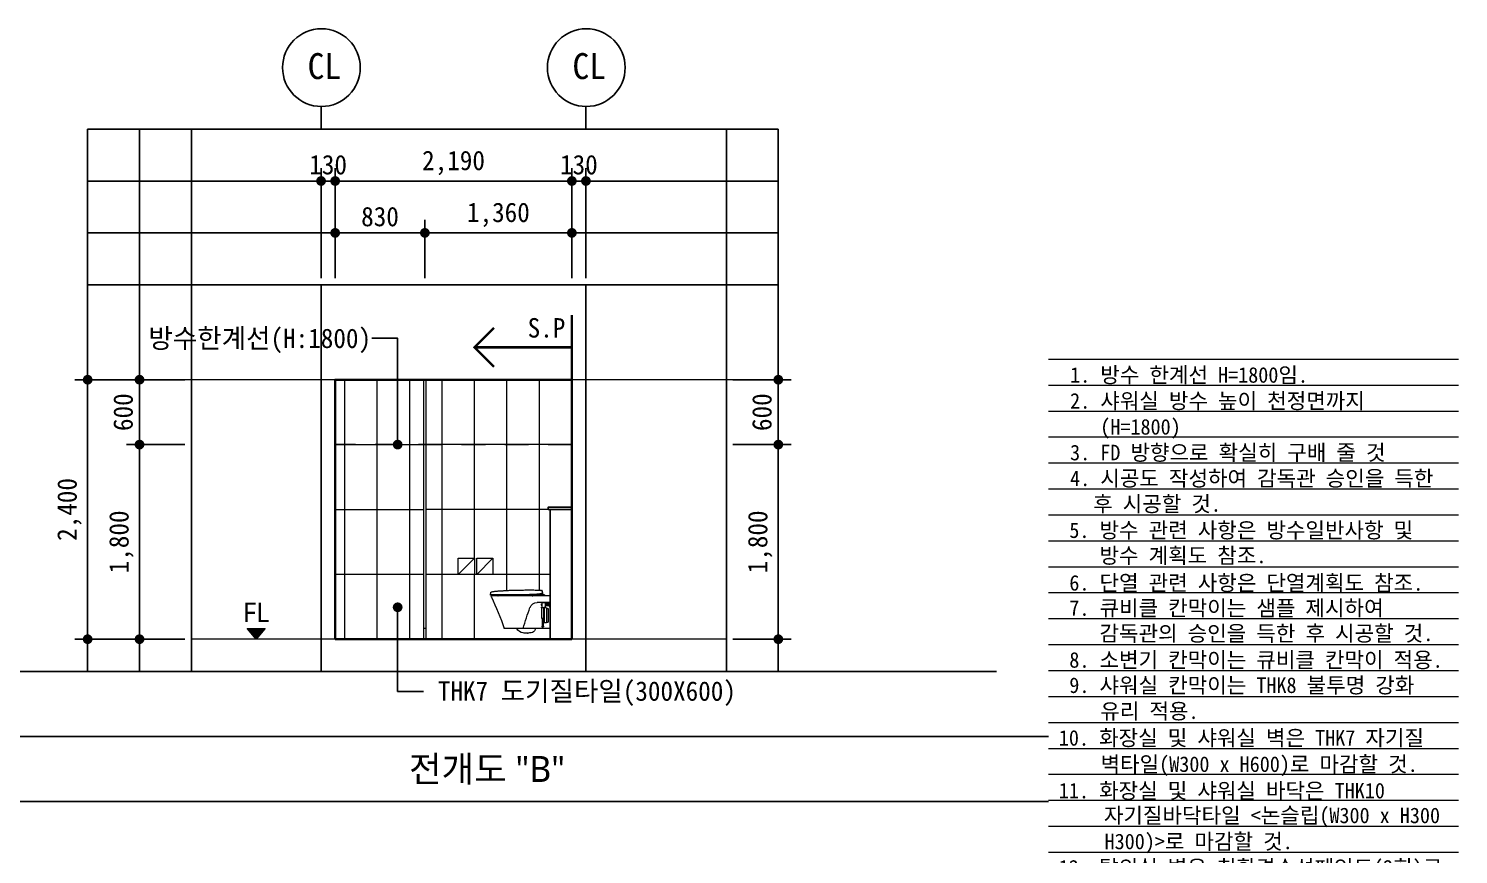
# Model space of a CAD drawing. Header units: millimetres. Extents: x -423835 to -174325, y -1379898 to -1311126.
# Drawn here: x -389186 to -375958, y -1355539 to -1347901 of the extents above; entities that cross this region are included whole.
import ezdxf
from ezdxf.enums import TextEntityAlignment as Align

# ---------------------------------------------------------------- set-up
doc = ezdxf.new("R2010")
doc.units = ezdxf.units.MM
doc.header["$LTSCALE"] = 100
doc.header["$MEASUREMENT"] = 0
doc.header["$PDSIZE"] = -10
doc.linetypes.add('HID', pattern=[2, 1.1, -0.9])
doc.layers.get('0').update_dxf_attribs({"linetype": 'CONTINUOUS'})
doc.layers.get('Defpoints').update_dxf_attribs({"color": 153, "linetype": 'CONTINUOUS'})
for name, color, linetype, lineweight in [('A-AXIS-BUBL', 7, 'CONTINUOUS', 25), ('A-ELEV-LIN1', 2, 'CONTINUOUS', 40), ('A-FLXM-SANI', 6, 'CONTINUOUS', 20), ('A-MKXS-TEXT1', 3, 'CONTINUOUS', 25), ('A-WAXK-PATT', 8, 'CONTINUOUS', 18), ('A-WAXM-CUBI', 6, 'CONTINUOUS', 20), ('A-XXXX-FIN2', 6, 'CONTINUOUS', 20), ('A-XXXX-NOTE', 3, 'CONTINUOUS', 25), ('A-XXXX-SYMB', 7, 'CONTINUOUS', 25), ('A-XXXX-TXT2', 3, 'CONTINUOUS', 25)]:
    doc.layers.add(name, color=color, linetype=linetype, lineweight=lineweight)
for name, color, linetype in [('A-DIMS', 7, 'CONTINUOUS'), ('A-MKXS-LEAD', 7, 'CONTINUOUS'), ('AA-AXIS-LINE-1', 1, 'CONTINUOUS'), ('AA-ELE-2', 3, 'CONTINUOUS'), ('IN-F-PAT', 8, 'CONTINUOUS'), ('IN-TEXT-FIN', 3, 'CONTINUOUS'), ('방수', 7, 'HID')]:
    doc.layers.add(name, color=color, linetype=linetype)
doc.layers.add('A-XXXX-NPLT', color=144, linetype='CONTINUOUS', lineweight=0, plot=False)
doc.styles.add('HY울릉도L', font='')
doc.styles.add('돋움체', font='')
doc.styles.add('맑은 고딕', font='malgun.ttf')
doc.styles.add('맑은고딕', font='malgun.ttf')
doc.styles.add('유형1', font='H2GTRM.TTF', dxfattribs={"width": 0.8, "height": 8})
doc.styles.get('HY울릉도L').set_extended_font_data('HYwulM')
doc.styles.get('돋움체').set_extended_font_data('DotumChe')
doc.dimstyles.new('CDIM', dxfattribs={"dimtxt": 3, "dimasz": 1.5, "dimexe": 2, "dimexo": 1, "dimgap": 1, "dimtad": 1, "dimdec": 0, "dimrnd": 0.5, "dimzin": 0, "dimdsep": 32, "dimlunit": 6, "dimtxsty": 'HY울릉도L', "dimblk1": '_CIDOT', "dimblk2": '_CIDOT', "dimsah": 1, "dimcen": 5.5, "dimclrd": 2, "dimclre": 2, "dimclrt": 7, "dimadec": 0, "dimazin": 0, "dimtfac": 1, "dimtdec": 0, "dimtix": 1, "dimtmove": 2, "dimatfit": 1, "dimldrblk": '_CIDOT', "dimfxl": 1, "dimtolj": 1, "dimtzin": 0, "dimlwd": -1, "dimarcsym": 0})

# ---------------------------------------------------------------- blocks, each defined once
blk = doc.blocks.new('_CIDOT')
at = {"color": 0, "linetype": 'ByBlock'}
blk.add_line((2, 0), (-1, 0), dxfattribs=at)
at = {"color": 0, "linetype": 'ByBlock', "const_width": 0.5}
blk.add_lwpolyline([(-0.25, 0, 1), (0.25, 0, 1)], format="xyb", close=True, dxfattribs=at)
blk = doc.blocks.new('*D413')
at = {"layer": 'A-DIMS', "lineweight": -2, "transparency": 16777216}
for p, q in [((-387740, -1351149), (-388760, -1351149)), ((-387740, -1353549), (-388760, -1353549))]:
    blk.add_line(p, q, dxfattribs=at)
at = {"layer": 'A-DIMS', "transparency": 16777216}
blk.add_line((-388640, -1351239), (-388640, -1353459), dxfattribs=at)
at = {"layer": 'Defpoints', "color": 0, "transparency": 16777216}
for p in [(-387680, -1351149), (-388640, -1353549), (-387680, -1353549)]:
    blk.add_point(p, dxfattribs=at)
at = {"layer": 'A-DIMS', "transparency": 16777216, "xscale": 90, "yscale": 90, "zscale": 90}
for p, rotation in [((-388640, -1351149), 90), ((-388640, -1353549), 270)]:
    blk.add_blockref('_CIDOT', p, dxfattribs=dict(at, rotation=rotation))
at = {"layer": 'A-DIMS', "color": 3, "transparency": 16777216, "insert": (-388808, -1352349), "char_height": 180, "attachment_point": 5, "rotation": 90, "style": '돋움체'}
blk.add_mtext('\\A1;2,400', dxfattribs=at)
blk = doc.blocks.new('*D414')
at = {"layer": 'A-DIMS', "lineweight": -2, "transparency": 16777216}
for p, q in [((-387740, -1351749), (-388280, -1351749)), ((-387740, -1353549), (-388280, -1353549))]:
    blk.add_line(p, q, dxfattribs=at)
at = {"layer": 'A-DIMS', "transparency": 16777216}
blk.add_line((-388160, -1353459), (-388160, -1351839), dxfattribs=at)
at = {"layer": 'Defpoints', "color": 0, "transparency": 16777216}
for p in [(-388160, -1351749), (-387680, -1351749), (-387680, -1353549)]:
    blk.add_point(p, dxfattribs=at)
at = {"layer": 'A-DIMS', "transparency": 16777216, "xscale": 90, "yscale": 90, "zscale": 90}
for p, rotation in [((-388160, -1351749), 90), ((-388160, -1353549), 270)]:
    blk.add_blockref('_CIDOT', p, dxfattribs=dict(at, rotation=rotation))
at = {"layer": 'A-DIMS', "color": 3, "transparency": 16777216, "insert": (-388328, -1352649), "char_height": 180, "attachment_point": 5, "rotation": 90, "style": '돋움체'}
blk.add_mtext('\\A1;1,800', dxfattribs=at)
blk = doc.blocks.new('*D415')
at = {"layer": 'A-DIMS', "lineweight": -2, "transparency": 16777216}
for p, q in [((-387740, -1351149), (-388280, -1351149)), ((-387740, -1351749), (-388280, -1351749))]:
    blk.add_line(p, q, dxfattribs=at)
at = {"layer": 'A-DIMS', "transparency": 16777216}
blk.add_line((-388160, -1351659), (-388160, -1351239), dxfattribs=at)
at = {"layer": 'Defpoints', "color": 0, "transparency": 16777216}
for p in [(-388160, -1351149), (-387680, -1351149), (-387680, -1351749)]:
    blk.add_point(p, dxfattribs=at)
at = {"layer": 'A-DIMS', "transparency": 16777216, "xscale": 90, "yscale": 90, "zscale": 90}
for p, rotation in [((-388160, -1351149), 90), ((-388160, -1351749), 270)]:
    blk.add_blockref('_CIDOT', p, dxfattribs=dict(at, rotation=rotation))
at = {"layer": 'A-DIMS', "color": 3, "transparency": 16777216, "insert": (-388311, -1351449), "char_height": 180, "attachment_point": 5, "rotation": 90, "style": '돋움체'}
blk.add_mtext('\\A1;600', dxfattribs=at)
blk = doc.blocks.new('*D416')
at = {"layer": 'A-DIMS', "lineweight": -2, "transparency": 16777216}
for p, q in [((-382670, -1351749), (-382130, -1351749)), ((-382670, -1353549), (-382130, -1353549))]:
    blk.add_line(p, q, dxfattribs=at)
at = {"layer": 'A-DIMS', "transparency": 16777216}
blk.add_line((-382250, -1353459), (-382250, -1351839), dxfattribs=at)
at = {"layer": 'Defpoints', "color": 0, "transparency": 16777216}
for p in [(-382730, -1351749), (-382250, -1351749), (-382730, -1353549)]:
    blk.add_point(p, dxfattribs=at)
at = {"layer": 'A-DIMS', "transparency": 16777216, "xscale": 90, "yscale": 90, "zscale": 90}
for p, rotation in [((-382250, -1351749), 90), ((-382250, -1353549), 270)]:
    blk.add_blockref('_CIDOT', p, dxfattribs=dict(at, rotation=rotation))
at = {"layer": 'A-DIMS', "color": 3, "transparency": 16777216, "insert": (-382418, -1352649), "char_height": 180, "attachment_point": 5, "rotation": 90, "style": '돋움체'}
blk.add_mtext('\\A1;1,800', dxfattribs=at)
blk = doc.blocks.new('*D417')
at = {"layer": 'A-DIMS', "lineweight": -2, "transparency": 16777216}
for p, q in [((-382670, -1351149), (-382130, -1351149)), ((-382670, -1351749), (-382130, -1351749))]:
    blk.add_line(p, q, dxfattribs=at)
at = {"layer": 'A-DIMS', "transparency": 16777216}
blk.add_line((-382250, -1351659), (-382250, -1351239), dxfattribs=at)
at = {"layer": 'Defpoints', "color": 0, "transparency": 16777216}
for p in [(-382730, -1351149), (-382250, -1351149), (-382730, -1351749)]:
    blk.add_point(p, dxfattribs=at)
at = {"layer": 'A-DIMS', "transparency": 16777216, "xscale": 90, "yscale": 90, "zscale": 90}
for p, rotation in [((-382250, -1351149), 90), ((-382250, -1351749), 270)]:
    blk.add_blockref('_CIDOT', p, dxfattribs=dict(at, rotation=rotation))
at = {"layer": 'A-DIMS', "color": 3, "transparency": 16777216, "insert": (-382401, -1351449), "char_height": 180, "attachment_point": 5, "rotation": 90, "style": '돋움체'}
blk.add_mtext('\\A1;600', dxfattribs=at)
blk = doc.blocks.new('*D418')
at = {"layer": 'A-DIMS', "lineweight": -2, "transparency": 16777216}
for p, q in [((-386350, -1350131), (-386350, -1349191)), ((-384160, -1350211), (-384160, -1349191))]:
    blk.add_line(p, q, dxfattribs=at)
at = {"layer": 'A-DIMS', "transparency": 16777216}
blk.add_line((-386260, -1349311), (-384250, -1349311), dxfattribs=at)
at = {"layer": 'Defpoints', "color": 0, "transparency": 16777216}
for p in [(-384160, -1349311), (-386350, -1350191), (-384160, -1350271)]:
    blk.add_point(p, dxfattribs=at)
at = {"layer": 'A-DIMS', "transparency": 16777216, "xscale": 90, "yscale": 90, "zscale": 90, "rotation": 180}
blk.add_blockref('_CIDOT', (-386350, -1349311), dxfattribs=at)
at = {"layer": 'A-DIMS', "transparency": 16777216, "xscale": 90, "yscale": 90, "zscale": 90}
blk.add_blockref('_CIDOT', (-384160, -1349311), dxfattribs=at)
at = {"layer": 'A-DIMS', "color": 3, "transparency": 16777216, "insert": (-385255, -1349144), "char_height": 180, "attachment_point": 5, "style": '돋움체'}
blk.add_mtext('\\A1;2,190', dxfattribs=at)
blk = doc.blocks.new('*D419')
at = {"layer": 'A-DIMS', "lineweight": -2, "transparency": 16777216}
for p, q in [((-386480, -1350211), (-386480, -1349191)), ((-386350, -1350211), (-386350, -1349191))]:
    blk.add_line(p, q, dxfattribs=at)
at = {"layer": 'A-DIMS', "transparency": 16777216}
for p, q in [((-386570, -1349311), (-386660, -1349311)), ((-386480, -1349311), (-386350, -1349311)), ((-386260, -1349311), (-386170, -1349311))]:
    blk.add_line(p, q, dxfattribs=at)
at = {"layer": 'Defpoints', "color": 0, "transparency": 16777216}
for p in [(-386350, -1349311), (-386480, -1350271), (-386350, -1350271)]:
    blk.add_point(p, dxfattribs=at)
at = {"layer": 'A-DIMS', "transparency": 16777216, "xscale": 90, "yscale": 90, "zscale": 90}
blk.add_blockref('_CIDOT', (-386480, -1349311), dxfattribs=at)
at = {"layer": 'A-DIMS', "transparency": 16777216, "xscale": 90, "yscale": 90, "zscale": 90, "rotation": 180}
blk.add_blockref('_CIDOT', (-386350, -1349311), dxfattribs=at)
at = {"layer": 'A-DIMS', "color": 3, "transparency": 16777216, "insert": (-386415, -1349161), "char_height": 180, "attachment_point": 5, "style": '돋움체'}
blk.add_mtext('\\A1;130', dxfattribs=at)
blk = doc.blocks.new('*D420')
at = {"layer": 'A-DIMS', "lineweight": -2, "transparency": 16777216}
for p, q in [((-384160, -1350211), (-384160, -1349191)), ((-384030, -1350211), (-384030, -1349191))]:
    blk.add_line(p, q, dxfattribs=at)
at = {"layer": 'A-DIMS', "transparency": 16777216}
for p, q in [((-384250, -1349311), (-384340, -1349311)), ((-384160, -1349311), (-384030, -1349311)), ((-383940, -1349311), (-383850, -1349311))]:
    blk.add_line(p, q, dxfattribs=at)
at = {"layer": 'Defpoints', "color": 0, "transparency": 16777216}
for p in [(-384030, -1349311), (-384160, -1350271), (-384030, -1350271)]:
    blk.add_point(p, dxfattribs=at)
at = {"layer": 'A-DIMS', "transparency": 16777216, "xscale": 90, "yscale": 90, "zscale": 90}
blk.add_blockref('_CIDOT', (-384160, -1349311), dxfattribs=at)
at = {"layer": 'A-DIMS', "transparency": 16777216, "xscale": 90, "yscale": 90, "zscale": 90, "rotation": 180}
blk.add_blockref('_CIDOT', (-384030, -1349311), dxfattribs=at)
at = {"layer": 'A-DIMS', "color": 3, "transparency": 16777216, "insert": (-384095, -1349161), "char_height": 180, "attachment_point": 5, "style": '돋움체'}
blk.add_mtext('\\A1;130', dxfattribs=at)
blk = doc.blocks.new('위생기구2')
at = {"layer": 'A-FLXM-SANI'}
for p, q in [((207, 400), (738, 400)), ((252, 407), (252, 400)), ((252, 400), (297, 400)), ((254, 409), (281, 409)), ((270, 425), (270, 426)), ((270, 423), (270, 422)), ((281, 411), (281, 409)), ((281, 409), (294, 409)), ((289, 409), (289, 411)), ((291, 412), (299, 412)), ((297, 400), (297, 407)), ((305, 411), (302, 411)), ((367, 400), (364, 400)), ((684, 400), (680, 400)), ((744, 405), (741, 405)), ((748, 410), (750, 410)), ((752, 411), (749, 432)), ((200, 393), (200, 110)), ((207, 339), (200, 340)), ((200, 340), (320, 340)), ((207, 301), (200, 301)), ((206, 331), (206, 335)), ((206, 311), (206, 329)), ((206, 309), (206, 305)), ((209, 338), (208, 338)), ((208, 336), (208, 338)), ((208, 336), (208, 334)), ((208, 304), (208, 306)), ((208, 304), (208, 303)), ((209, 303), (208, 303)), ((209, 331), (209, 338)), ((209, 337), (209, 303)), ((239, 330), (209, 333)), ((209, 329), (209, 323)), ((209, 323), (209, 317)), ((209, 317), (209, 323)), ((209, 317), (209, 311)), ((209, 307), (239, 310)), ((209, 309), (209, 303)), ((230, 328), (216, 328)), ((216, 326), (216, 328)), ((216, 312), (216, 314)), ((216, 312), (230, 312)), ((218, 277), (218, 163)), ((226, 285), (235, 285)), ((235, 288), (235, 152)), ((237, 290), (253, 290)), ((244, 330), (239, 330)), ((239, 330), (239, 327)), ((239, 327), (239, 313)), ((239, 313), (239, 310)), ((239, 310), (244, 310)), ((244, 297), (244, 335)), ((244, 335), (277, 335)), ((258, 297), (244, 297)), ((255, 288), (255, 152)), ((258, 297), (258, 293)), ((258, 293), (258, 291)), ((258, 291), (279, 291)), ((261, 291), (261, 193)), ((261, 291), (262, 291)), ((262, 291), (279, 291)), ((274, 291), (276, 291)), ((276, 193), (276, 291)), ((277, 335), (277, 328)), ((277, 328), (277, 297)), ((279, 326), (277, 327)), ((277, 313), (279, 315)), ((277, 312), (281, 312)), ((281, 309), (277, 309)), ((279, 297), (277, 297)), ((277, 297), (277, 297)), ((279, 315), (279, 326)), ((279, 291), (279, 297)), ((281, 312), (281, 311)), ((281, 312), (281, 312)), ((281, 311), (281, 309)), ((226, 155), (235, 155)), ((235, 263), (235, 177)), ((237, 150), (253, 150)), ((261, 193), (276, 193)), ((264, 193), (264, 121)), ((272, 121), (272, 193)), ((210, 100), (625, 100)), ((261, 121), (261, 121)), ((261, 121), (261, 116)), ((261, 121), (264, 121)), ((261, 116), (262, 115)), ((268, 115), (262, 115)), ((264, 121), (264, 116)), ((264, 121), (264, 121)), ((265, 121), (264, 121)), ((265, 121), (271, 121)), ((274, 115), (268, 115)), ((271, 121), (272, 121)), ((271, 121), (271, 116)), ((271, 121), (271, 121)), ((272, 121), (271, 121)), ((272, 121), (275, 121)), ((274, 115), (275, 116)), ((275, 121), (276, 121)), ((276, 121), (275, 121)), ((275, 121), (275, 121)), ((276, 116), (275, 116)), ((276, 121), (276, 116)), ((413, 55), (411, 57))]:
    blk.add_line(p, q, dxfattribs=at)
for centre, radius, start, end in [((207, 393), 7, 90, 180), ((254, 407), 2.5, 90, 180), ((285, 426), 15.1, 160.0217, 178.601), ((406, 394), 142, 157.467, 158.0475), ((294, 407), 2.5, 360, 90), ((348, 603), 195, 261.3311, 263.4426), ((430, 412), 10.7, 209.672, 269.0693), ((436, 412), 10.7, 269.4901, 330.8234), ((599, 411), 10.6, 204.0641, 270.1585), ((609, 411), 10.5, 269.9944, 335.5834), ((738, 393), 7, 334.6385, 90), ((207, 337), 2, 0, 83.6598), ((207, 303), 2, 276.3402, 0), ((226, 277), 8, 90, 180), ((237, 288), 2, 90, 180), ((253, 288), 2, 0, 90), ((320, 269), 71, 19.9807, 90), ((-2432, -732), 3000, 16.0982, 19.9807), ((3455, -895), 3000, 154.6385, 160.6304), ((226, 163), 8, 180, 270), ((237, 152), 2, 180, 270), ((253, 152), 2, 270, 0), ((210, 110), 10, 180, 270), ((-24, -60), 392, 22.3191, 24.0258), ((383, 107), 48, 202.3191, 260.4462), ((413, 285), 228, 260.4462, 269.4914), ((413, 285), 230, 270, 279.4889), ((438, 137), 80, 279.4889, 332.4106)]:
    blk.add_arc(centre, radius, start, end, dxfattribs=at)
for centre, major_axis, start_param, end_param in [((292, 320), (297, -12), 1.857424, 1.864448), ((273, 320), (297, 12), 1.788169, 1.798529), ((273, 320), (297, -12), 4.484656, 4.495016)]:
    blk.add_ellipse(centre, major_axis=major_axis, ratio=0.039223, start_param=start_param, end_param=end_param, dxfattribs=at)
at = {"layer": 'A-FLXM-SANI', "extrusion": (0, 0, -1)}
blk.add_ellipse((292, 320), major_axis=(297, 12), ratio=0.039223, start_param=1.857424, end_param=1.864448, dxfattribs=at)
at = {"layer": 'A-FLXM-SANI'}
for points, degree in [([(270, 426), (270, 426)], 1), ([(270, 426), (270, 426), (270, 426), (270, 426)], 3), ([(270, 423), (270, 425)], 1), ([(271, 431), (271, 432)], 1), ([(271, 421), (271, 420)], 1), ([(272, 423), (272, 423)], 1), ([(281, 411), (280, 411), (280, 411), (279, 412)], 3), ([(279, 412), (279, 412)], 1), ([(288, 411), (289, 411)], 1), ([(289, 411), (289, 411)], 1), ([(312, 411), (311, 411)], 1), ([(316, 410), (312, 411)], 1), ([(319, 410), (316, 410)], 1), ([(316, 410), (316, 410)], 1), ([(362, 402), (362, 402)], 1), ([(430, 401), (436, 401)], 1), ([(599, 400), (609, 400)], 1), ([(684, 400), (684, 400)], 1), ([(745, 406), (744, 410)], 1), ([(745, 406), (745, 406)], 1), ([(745, 406), (745, 406)], 1), ([(750, 410), (751, 410)], 1), ([(206, 331), (217, 329), (227, 328), (237, 327)], 3), ([(237, 313), (227, 312), (217, 311), (206, 309)], 3), ([(237, 328), (228, 329), (219, 330), (209, 331)], 3), ([(209, 326), (219, 326), (228, 326), (237, 325)], 3), ([(237, 315), (228, 314), (219, 314), (209, 314)], 3), ([(209, 309), (219, 310), (228, 311), (237, 312)], 3)]:
    blk.add_open_spline(points, degree=degree, dxfattribs=at)
for points, knots in [([(271, 419), (271, 420), (271, 421), (270, 422), (270, 423), (270, 423)], [0, 0, 0, 0, 0.3700529, 0.7019207, 1, 1, 1, 1]), ([(271, 432), (271, 433), (272, 435), (273, 438), (274, 440)], [0.3966766, 0.3966766, 0.3966766, 0.3966766, 0.4995125, 1, 1, 1, 1]), ([(272, 423), (271, 423), (271, 423), (271, 423), (271, 423), (271, 422), (271, 422), (271, 421), (271, 421)], [0, 0, 0, 0, 0.18459, 0.241902, 0.275569, 0.526076, 0.773628, 1, 1, 1, 1]), ([(279, 412), (278, 412), (277, 413), (275, 414), (273, 416), (273, 417), (272, 418), (271, 419), (271, 419)], [0, 0, 0, 0, 0.242171, 0.47985, 0.612089, 0.734275, 0.870447, 1, 1, 1, 1]), ([(272, 423), (272, 423), (273, 423), (274, 423), (275, 423), (276, 422), (278, 422), (279, 422), (280, 422), (282, 421), (283, 421), (284, 421), (286, 420), (289, 420), (293, 419), (297, 418), (301, 418), (306, 417), (311, 417), (316, 416), (320, 416), (323, 415), (324, 415)], [0, 0, 0, 0, 0.038415, 0.080237, 0.115789, 0.152261, 0.201926, 0.239706, 0.271286, 0.296594, 0.32824, 0.357618, 0.384708, 0.465477, 0.537704, 0.603102, 0.664392, 0.747724, 0.826007, 0.891661, 0.946891, 1, 1, 1, 1]), ([(274, 447), (274, 447), (274, 447), (274, 447), (274, 445), (274, 443), (274, 442), (274, 442)], [0, 0, 0, 0, 0.049989, 0.349324, 0.674373, 0.83719, 1, 1, 1, 1]), ([(274, 442), (274, 442), (274, 441), (274, 441), (274, 441), (274, 440), (274, 440), (274, 440)], [0, 0, 0, 0, 0.209175, 0.417993, 0.636294, 0.87499, 1, 1, 1, 1]), ([(274, 442), (274, 442), (274, 441), (274, 441), (274, 441), (274, 440), (274, 440), (274, 440)], [0, 0, 0, 0, 0.209176, 0.417993, 0.636294, 0.87499, 1, 1, 1, 1]), ([(275, 448), (275, 449), (275, 450), (276, 451), (278, 451), (279, 451), (279, 451)], [0, 0, 0, 0, 0.244555, 0.499864, 0.75521, 1, 1, 1, 1]), ([(288, 452), (285, 452), (283, 451), (280, 451), (279, 451)], [0, 0, 0, 0, 0.9020217, 1, 1, 1, 1]), ([(288, 452), (285, 452), (283, 451), (280, 451), (279, 451)], [0, 0, 0, 0, 0.901946, 1, 1, 1, 1]), ([(279, 451), (279, 451), (279, 451), (279, 451), (279, 451)], [0, 0, 0, 0, 0.73967, 1, 1, 1, 1]), ([(297, 417), (297, 417), (297, 417), (296, 416), (295, 414), (293, 413), (291, 412), (288, 411), (285, 411), (283, 411), (281, 411), (281, 411)], [0, 0, 0, 0, 0.008082, 0.1059935, 0.1997479, 0.2883577, 0.4410294, 0.5905053, 0.7354589, 0.8668734, 0.9107547, 0.9107547, 0.9107547, 0.9107547]), ([(288, 452), (293, 452), (305, 452), (326, 452), (347, 452), (365, 453), (380, 453), (396, 453), (414, 453), (435, 452), (457, 452), (479, 452), (500, 451), (521, 451), (542, 450), (561, 450), (579, 449), (597, 448), (614, 447), (631, 446), (645, 445), (659, 445), (672, 444), (684, 443), (695, 442), (705, 441), (716, 440), (726, 438), (735, 437), (742, 436), (745, 436)], [0, 0, 0, 0, 0.031422, 0.082545, 0.135293, 0.167494, 0.200707, 0.235679, 0.273433, 0.320822, 0.369329, 0.417284, 0.463993, 0.510638, 0.557261, 0.596443, 0.635577, 0.675542, 0.716978, 0.749622, 0.781551, 0.812031, 0.84033, 0.866341, 0.890645, 0.913919, 0.936311, 0.958008, 0.979178, 1, 1, 1, 1]), ([(289, 411), (290, 411), (292, 411), (295, 411), (299, 411), (301, 411), (302, 411)], [0, 0, 0, 0, 0.206278, 0.441134, 0.705629, 1, 1, 1, 1]), ([(299, 412), (299, 412), (300, 412), (301, 412), (301, 412), (302, 412), (302, 412)], [0, 0, 0, 0, 0.250658, 0.500976, 0.750737, 1, 1, 1, 1]), ([(302, 412), (302, 412), (302, 412), (304, 412), (307, 412), (309, 412), (310, 412)], [0, 0, 0, 0, 0.250004, 0.499997, 0.749999, 1, 1, 1, 1]), ([(305, 411), (305, 411), (306, 411), (307, 411), (309, 411), (310, 411), (311, 411)], [0, 0, 0, 0, 0.250079, 0.500138, 0.750106, 1, 1, 1, 1]), ([(310, 412), (311, 412), (313, 412), (314, 412), (315, 412)], [0, 0, 0, 0, 0.49988, 1, 1, 1, 1]), ([(315, 412), (317, 412), (320, 411), (324, 411), (330, 410), (335, 409), (342, 409), (348, 408), (356, 408), (364, 407), (372, 407), (381, 407), (386, 406), (389, 406)], [0, 0, 0, 0, 0.083561, 0.167103, 0.250634, 0.334156, 0.41767, 0.501175, 0.601354, 0.701533, 0.801194, 0.900597, 1, 1, 1, 1]), ([(324, 415), (330, 415), (343, 414), (362, 413), (382, 412), (401, 412), (420, 411), (433, 411), (440, 411)], [0, 0, 0, 0, 0.166639, 0.333309, 0.49999, 0.666698, 0.833429, 1, 1, 1, 1]), ([(326, 409), (327, 409), (328, 409), (330, 408), (332, 408), (334, 408), (336, 408), (338, 407), (340, 407), (342, 407), (344, 407), (345, 407), (346, 407), (346, 407)], [0, 0, 0, 0, 0.105908, 0.228731, 0.351693, 0.443407, 0.53485, 0.626107, 0.717264, 0.808407, 0.899623, 0.990998, 1, 1, 1, 1]), ([(346, 407), (347, 407), (349, 406), (352, 406), (355, 406), (357, 406), (359, 406), (360, 406), (361, 406)], [0, 0, 0, 0, 0.1920267, 0.4034846, 0.6148762, 0.7634617, 0.9121372, 0.9982444, 0.9982444, 0.9982444, 0.9982444]), ([(361, 406), (361, 405), (362, 404), (362, 403), (362, 402)], [0.1186763, 0.1186763, 0.1186763, 0.1186763, 0.3484213, 1, 1, 1, 1]), ([(364, 400), (364, 400), (364, 400), (363, 400), (362, 401), (362, 402), (362, 402), (362, 402)], [0, 0, 0, 0, 0.231192, 0.46999, 0.708788, 0.947586, 1, 1, 1, 1]), ([(367, 400), (367, 400), (367, 400), (367, 400), (368, 400), (368, 400), (369, 400), (370, 400), (372, 400), (374, 400), (376, 400), (378, 400), (380, 400), (383, 400), (387, 400), (390, 400), (394, 400), (398, 400), (401, 400), (404, 400), (407, 400), (411, 400), (414, 400), (418, 400), (423, 400), (428, 400), (434, 400), (439, 400), (444, 400), (449, 400), (455, 400), (460, 400), (465, 400), (471, 400), (476, 400), (480, 400), (485, 400), (489, 400), (494, 400), (499, 400), (504, 400), (509, 400), (515, 400), (522, 400), (528, 400), (536, 400), (543, 400), (550, 400), (557, 400), (563, 400), (568, 400), (572, 400), (574, 400), (577, 400), (580, 400), (582, 400), (585, 400), (589, 400), (593, 400), (596, 400), (600, 400), (604, 400), (607, 400), (610, 400), (613, 400), (615, 400), (618, 400), (620, 400), (623, 400), (625, 400), (627, 400), (629, 400), (632, 400), (634, 400), (637, 400), (639, 400), (641, 400), (644, 400), (646, 400), (649, 400), (652, 400), (656, 400), (659, 400), (662, 400), (666, 400), (669, 400), (673, 400), (677, 400), (679, 400), (680, 400), (680, 400)], [0, 0, 0, 0, 0.012089, 0.024116, 0.026051, 0.036104, 0.049863, 0.065328, 0.080531, 0.09562, 0.106896, 0.118072, 0.130338, 0.144211, 0.158112, 0.173251, 0.188207, 0.200196, 0.212267, 0.221979, 0.231642, 0.241271, 0.250882, 0.262343, 0.273834, 0.289419, 0.305026, 0.318404, 0.33193, 0.344754, 0.357135, 0.369495, 0.385134, 0.397339, 0.409419, 0.420897, 0.432432, 0.443891, 0.453188, 0.466301, 0.479073, 0.491508, 0.506414, 0.522181, 0.539302, 0.556839, 0.575914, 0.594306, 0.610335, 0.625857, 0.641355, 0.64801, 0.654678, 0.661359, 0.668053, 0.674761, 0.681483, 0.692078, 0.702712, 0.711487, 0.722177, 0.732078, 0.740677, 0.749938, 0.754266, 0.760854, 0.769511, 0.775051, 0.781745, 0.789142, 0.794591, 0.800012, 0.805403, 0.814281, 0.823152, 0.827773, 0.832468, 0.840518, 0.848239, 0.856895, 0.866126, 0.876264, 0.886387, 0.897461, 0.909206, 0.926483, 0.944867, 0.965006, 0.985213, 1, 1, 1, 1]), ([(389, 406), (396, 406), (411, 406), (433, 406), (455, 406), (477, 406), (498, 406), (518, 406), (536, 406), (554, 406), (572, 406), (590, 406), (607, 406), (624, 406), (641, 406), (656, 406), (669, 406), (680, 406), (691, 406), (701, 406), (709, 406), (716, 406), (723, 406), (729, 406), (734, 406), (737, 406), (740, 406), (742, 406), (744, 406), (744, 406), (744, 406)], [0, 0, 0, 0, 0.051865, 0.103733, 0.155604, 0.207472, 0.259335, 0.302554, 0.345771, 0.388987, 0.432199, 0.475409, 0.518616, 0.561824, 0.605037, 0.648246, 0.680648, 0.713047, 0.745441, 0.777833, 0.803748, 0.829666, 0.85558, 0.881487, 0.907389, 0.928974, 0.950558, 0.972143, 0.993731, 1, 1, 1, 1]), ([(440, 411), (448, 411), (465, 411), (490, 411), (515, 411), (537, 411), (556, 411), (573, 411), (589, 411), (605, 411), (620, 411), (635, 411), (650, 411), (665, 411), (678, 411), (689, 411), (699, 411), (708, 411), (716, 411), (724, 411), (731, 411), (738, 411), (743, 411), (746, 411), (749, 411), (750, 411), (751, 411), (751, 411), (751, 411)], [0, 0, 0, 0, 0.063054, 0.126074, 0.189081, 0.252091, 0.294096, 0.336093, 0.378096, 0.420088, 0.462061, 0.50406, 0.546075, 0.588059, 0.630048, 0.661552, 0.693034, 0.724499, 0.75598, 0.787482, 0.818954, 0.850394, 0.881849, 0.907022, 0.932224, 0.957471, 0.982735, 1, 1, 1, 1]), ([(686, 402), (686, 402), (686, 401), (686, 401), (685, 400), (685, 400), (684, 400), (684, 400)], [0, 0, 0, 0, 0.056582, 0.308885, 0.561194, 0.813503, 1, 1, 1, 1]), ([(686, 402), (687, 402), (687, 404), (688, 405), (688, 405)], [0, 0, 0, 0, 0.5547107, 0.9107582, 0.9107582, 0.9107582, 0.9107582]), ([(741, 405), (741, 405), (740, 405), (739, 405), (737, 405), (734, 405), (731, 405), (727, 405), (722, 405), (716, 405), (709, 405), (702, 405), (696, 405), (691, 405), (689, 405), (688, 405), (688, 405)], [0, 0, 0, 0, 0.0746564, 0.1537644, 0.2301422, 0.3037144, 0.3778616, 0.4556533, 0.5383175, 0.6360709, 0.7358126, 0.8305941, 0.9192424, 0.9582061, 0.9956664, 0.9984674, 0.9984674, 0.9984674, 0.9984674]), ([(744, 410), (745, 410), (746, 410), (747, 410), (748, 410), (748, 410), (748, 410)], [0.0072079, 0.0072079, 0.0072079, 0.0072079, 0.1517469, 0.508275, 0.8751516, 1, 1, 1, 1]), ([(744, 405), (744, 405), (744, 405), (744, 405), (745, 405), (745, 405), (745, 405), (745, 406), (745, 406), (745, 406), (745, 406)], [0, 0, 0, 0, 0.142409, 0.280934, 0.412564, 0.535139, 0.657714, 0.789333, 0.927864, 1, 1, 1, 1]), ([(744, 406), (744, 406), (745, 406), (745, 406), (745, 406)], [0, 0, 0, 0, 0.743125, 1, 1, 1, 1]), ([(749, 432), (749, 432), (749, 433), (748, 435), (746, 436), (745, 436), (745, 436)], [0, 0, 0, 0, 0.2431724, 0.5000025, 0.7568309, 1, 1, 1, 1]), ([(745, 406), (745, 406), (745, 406), (745, 406), (745, 406)], [0, 0, 0, 0, 0.500517, 1, 1, 1, 1]), ([(751, 410), (751, 410), (751, 410), (751, 410), (751, 410), (751, 410), (751, 410), (751, 411), (752, 411), (752, 411), (752, 411)], [0, 0, 0, 0, 0.132215, 0.261358, 0.384642, 0.500011, 0.615367, 0.738646, 0.867792, 1, 1, 1, 1]), ([(239, 327), (239, 327), (239, 327), (239, 327), (239, 327), (239, 328), (239, 328), (239, 328), (239, 328), (239, 328), (238, 328), (238, 328), (238, 328), (238, 328), (238, 328), (237, 328)], [0, 0, 0, 0, 0.125, 0.125, 0.25, 0.25, 0.5, 0.5, 0.625, 0.625, 0.75, 0.75, 0.875, 0.875, 1, 1, 1, 1]), ([(237, 325), (238, 325), (238, 325), (238, 326), (238, 326), (238, 326), (239, 326), (239, 326), (239, 326), (239, 326), (239, 326), (239, 326), (239, 327), (239, 327), (239, 327), (239, 327)], [0, 0, 0, 0, 0.125, 0.125, 0.25, 0.25, 0.375, 0.375, 0.5, 0.5, 0.75, 0.75, 0.875, 0.875, 1, 1, 1, 1]), ([(237, 327), (238, 327), (238, 327), (239, 327), (239, 327), (239, 326), (239, 326)], [0, 0, 0, 0, 0.2764339, 0.5529257, 0.8310133, 1, 1, 1, 1]), ([(239, 313), (239, 313), (239, 313), (239, 313), (239, 314), (239, 314), (239, 314), (239, 314), (239, 314), (239, 314), (238, 314), (238, 314), (238, 315), (238, 315), (238, 315), (237, 315)], [0, 0, 0, 0, 0.125, 0.125, 0.25, 0.25, 0.5, 0.5, 0.625, 0.625, 0.75, 0.75, 0.875, 0.875, 1, 1, 1, 1]), ([(239, 314), (239, 314), (239, 313), (239, 313), (238, 313), (238, 313), (238, 313), (237, 313)], [0, 0, 0, 0, 0.022463, 0.309103, 0.597859, 0.8837, 1, 1, 1, 1]), ([(237, 312), (238, 312), (238, 312), (238, 312), (238, 312), (238, 312), (239, 312), (239, 312), (239, 312), (239, 312), (239, 312), (239, 313), (239, 313), (239, 313), (239, 313), (239, 313)], [0, 0, 0, 0, 0.125, 0.125, 0.25, 0.25, 0.375, 0.375, 0.5, 0.5, 0.75, 0.75, 0.875, 0.875, 1, 1, 1, 1]), ([(261, 116), (261, 116), (262, 115), (262, 115), (263, 116), (264, 116), (264, 116)], [0, 0, 0, 0, 0.2646023, 0.5349423, 0.7653402, 1, 1, 1, 1]), ([(264, 121), (264, 121), (264, 121), (264, 121), (265, 121)], [0, 0, 0, 0, 0.509657, 1, 1, 1, 1]), ([(264, 116), (264, 116), (265, 116), (267, 115), (269, 115), (270, 116), (271, 116), (271, 116)], [0, 0, 0, 0, 0.1943243, 0.390582, 0.6431889, 0.902621, 1, 1, 1, 1]), ([(271, 116), (272, 116), (273, 115), (274, 115), (275, 116), (275, 116), (276, 116)], [0, 0, 0, 0, 0.264602, 0.534942, 0.76534, 1, 1, 1, 1])]:
    blk.add_open_spline(points, degree=3, knots=knots, dxfattribs=at)
blk.add_point((751, 411), dxfattribs=at)
at = {"layer": 'Defpoints'}
for p, q in [((207, 220), (193, 220)), ((200, 213), (200, 227))]:
    blk.add_line(p, q, dxfattribs=at)
at = {"layer": 'Defpoints', "insert": (211, 210), "char_height": 1.88, "attachment_point": 5, "style": '유형1'}
blk.add_mtext_dynamic_manual_height_columns('\\A1;TOTO CW-822NJ', width=45.58, gutter_width=6.25, heights=[0], dxfattribs=at)
blk = doc.blocks.new('*D438')
at = {"layer": 'A-DIMS', "lineweight": -2, "transparency": 16777216}
for p, q in [((-385520, -1350211), (-385520, -1349671)), ((-384160, -1350211), (-384160, -1349671))]:
    blk.add_line(p, q, dxfattribs=at)
at = {"layer": 'A-DIMS', "transparency": 16777216}
blk.add_line((-384250, -1349791), (-385430, -1349791), dxfattribs=at)
at = {"layer": 'Defpoints', "color": 0, "transparency": 16777216}
for p in [(-385520, -1349791), (-385520, -1350271), (-384160, -1350271)]:
    blk.add_point(p, dxfattribs=at)
at = {"layer": 'A-DIMS', "transparency": 16777216, "xscale": 90, "yscale": 90, "zscale": 90, "rotation": 180}
blk.add_blockref('_CIDOT', (-385520, -1349791), dxfattribs=at)
at = {"layer": 'A-DIMS', "transparency": 16777216, "xscale": 90, "yscale": 90, "zscale": 90}
blk.add_blockref('_CIDOT', (-384160, -1349791), dxfattribs=at)
at = {"layer": 'A-DIMS', "color": 3, "transparency": 16777216, "insert": (-384840, -1349624), "char_height": 180, "attachment_point": 5, "style": '돋움체'}
blk.add_mtext('\\A1;1,360', dxfattribs=at)
blk = doc.blocks.new('*D439')
at = {"layer": 'A-DIMS', "lineweight": -2, "transparency": 16777216}
for p, q in [((-386350, -1350211), (-386350, -1349671)), ((-385520, -1350211), (-385520, -1349671))]:
    blk.add_line(p, q, dxfattribs=at)
at = {"layer": 'A-DIMS', "transparency": 16777216}
blk.add_line((-385610, -1349791), (-386260, -1349791), dxfattribs=at)
at = {"layer": 'Defpoints', "color": 0, "transparency": 16777216}
for p in [(-386350, -1349791), (-386350, -1350271), (-385520, -1350271)]:
    blk.add_point(p, dxfattribs=at)
at = {"layer": 'A-DIMS', "transparency": 16777216, "xscale": 90, "yscale": 90, "zscale": 90, "rotation": 180}
blk.add_blockref('_CIDOT', (-386350, -1349791), dxfattribs=at)
at = {"layer": 'A-DIMS', "transparency": 16777216, "xscale": 90, "yscale": 90, "zscale": 90}
blk.add_blockref('_CIDOT', (-385520, -1349791), dxfattribs=at)
at = {"layer": 'A-DIMS', "color": 3, "transparency": 16777216, "insert": (-385935, -1349641), "char_height": 180, "attachment_point": 5, "style": '돋움체'}
blk.add_mtext('\\A1;830', dxfattribs=at)
blk = doc.blocks.new('A$C028158C4')
at = {"layer": 'A-AXIS-BUBL', "ltscale": 0.2}
blk.add_line((0, 0), (0, 175), dxfattribs=at)
blk.add_circle((3, 475), 300, dxfattribs=at)
blk = doc.blocks.new('note-toilet')
at = {"layer": 'A-XXXX-NPLT'}
for p, q in [((0, -480), (3793, -480)), ((0, -720), (3793, -720)), ((0, -960), (3793, -960)), ((0, -1200), (3793, -1200)), ((0, -1440), (3793, -1440)), ((0, -1680), (3793, -1680)), ((0, -1920), (3793, -1920)), ((0, -2160), (3793, -2160)), ((0, -2400), (3793, -2400)), ((0, -2640), (3793, -2640)), ((0, -2880), (3793, -2880)), ((0, -3120), (3793, -3120)), ((0, -3360), (3793, -3360)), ((0, -3600), (3793, -3600)), ((0, -3840), (3793, -3840)), ((0, -4080), (3793, -4080)), ((0, -4320), (3793, -4320)), ((0, -4560), (3793, -4560)), ((0, -4800), (3793, -4800)), ((0, -5040), (3793, -5040)), ((0, -5280), (3793, -5280)), ((0, -5520), (3793, -5520)), ((0, -5760), (3793, -5760)), ((0, -6000), (3793, -6000)), ((0, -6240), (3793, -6240)), ((0, -6480), (3793, -6480)), ((0, -6720), (3793, -6720)), ((0, -6960), (3793, -6960)), ((0, -7200), (3793, -7200)), ((0, -7440), (3793, -7440)), ((0, -7680), (3793, -7680))]:
    blk.add_line(p, q, dxfattribs=at)
at = {"layer": 'A-XXXX-NOTE', "style": '돋움체'}
for s, p in [('1. 방수 한계선 H=1800임.', (200, -626)), ('2. 샤워실 방수 높이 천정면까지', (200, -866)), ('   (H=1800)', (200, -1106)), ('3. FD 방향으로 확실히 구배 줄 것', (200, -1344)), ('4. 시공도 작성하여 감독관 승인을 득한', (200, -1582)), ('후 시공할 것.', (413, -1819)), ('5. 방수 관련 사항은 방수일반사항 및  ', (193, -2062)), ('   방수 계획도 참조.', (193, -2296)), ('6. 단열 관련 사항은 단열계획도 참조.', (193, -2549)), ('7. 큐비클 칸막이는 샘플 제시하여 ', (193, -2782)), ('   감독관의 승인을 득한 후 시공할 것.', (193, -3016)), ('8. 소변기 칸막이는 큐비클 칸막이 적용. ', (193, -3262)), ('9. 샤워실 칸막이는 THK8 불투명 강화', (193, -3496)), ('유리 적용.', (480, -3736)), ('10. 화장실 및 샤워실 벽은 THK7 자기질', (96, -3983)), ('벽타일(W300 x H600)로 마감할 것.', (482, -4226)), ('11. 화장실 및 샤워실 바닥은 THK10 ', (96, -4471)), ('자기질바닥타일 <논슬립(W300 x H300', (513, -4700)), ('H300)>로 마감할 것.', (519, -4941)), ('12. 탈의실 벽은 친환경수성페인트(2회)로', (96, -5184)), ('     마감할 것.', (29, -5423)), ('13. 화장실 및 샤워실 거울은 THK5 방습', (109, -5617)), ('거울로 마감할 것.', (486, -5900)), ('14. 화장실 악세사리는 핸드드라이어,', (96, -6151)), ('벽체휴지함 등 포함하여 협의할 것.', (483, -6381))]:
    blk.add_text(s, height=144, dxfattribs=at).set_placement(p, align=Align.MIDDLE_LEFT)

msp = doc.modelspace()

# ---------------------------------------------------------------- hatches: boundary and pattern name
at = {"layer": 'A-WAXK-PATT'}
h = msp.add_hatch(dxfattribs=at)
h.set_pattern_fill('벽타일63', color=256, angle=90)
h.set_pattern_definition([(90, (-384160.42, -1353549.08), (-300, 2e-14), []), (180, (-384160.4, -1353549.1), (-7e-14, -600), [])])
h.paths.add_polyline_path([(-385530.4, -1351149.1), (-386350.4, -1351149.1), (-386350.4, -1353549.1), (-385530.4, -1353549.1)])
at = {"layer": 'A-XXXX-SYMB'}
msp.add_hatch(color=256, dxfattribs=at).paths.add_polyline_path([(-387080.9, -1353549.1), (-387161.4, -1353453.1), (-387000.3, -1353453.1)])

# ---------------------------------------------------------------- linework, layer by layer
at = {"color": 3, "ltscale": 2}
for p, q in [((-401792.9, -1354449.1), (-379750.4, -1354449.1)), ((-401792.9, -1355049.1), (-379750.4, -1355049.1))]:
    msp.add_line(p, q, dxfattribs=at)
at = {"layer": 'A-ELEV-LIN1'}
msp.add_line((-386350.4, -1353549.1), (-384160.4, -1353549.1), dxfattribs=at)
msp.add_lwpolyline([(-384160.4, -1353549.1), (-384160.4, -1351149.1), (-386350.4, -1351149.1), (-386350.4, -1353549.1)], dxfattribs=at)
at = {"layer": 'A-FLXM-SANI'}
for p, q in [((-385210.4, -1352949.1), (-385060.4, -1352799.1)), ((-385040.4, -1352949.1), (-384890.4, -1352799.1))]:
    msp.add_line(p, q, dxfattribs=at)
for points in [[(-385210.4, -1352949.1), (-385210.4, -1352799.1), (-385060.4, -1352799.1), (-385060.4, -1352949.1)], [(-385040.4, -1352949.1), (-385040.4, -1352799.1), (-384890.4, -1352799.1), (-384890.4, -1352949.1)]]:
    msp.add_lwpolyline(points, close=True, dxfattribs=at)
at = {"layer": 'A-MKXS-LEAD'}
for points in [[(-386011.7, -1350765.8), (-385771.7, -1350765.8), (-385771.7, -1351749.1)], [(-385531.7, -1354032.3), (-385771.7, -1354032.3), (-385771.7, -1353254.1)]]:
    msp.add_lwpolyline(points, dxfattribs=at)
at = {"layer": 'A-MKXS-LEAD', "const_width": 45}
for points in [[(-385794.2, -1351749.1, 1), (-385749.2, -1351749.1, 1)], [(-385794.2, -1353254.1, -1), (-385749.2, -1353254.1, -1)]]:
    msp.add_lwpolyline(points, format="xyb", close=True, dxfattribs=at)
at = {"layer": 'A-WAXK-PATT', "linetype": 'Continuous'}
for p, q in [((-384160.4, -1351149.1), (-385510.4, -1351149.1)), ((-385360.4, -1353549.1), (-385360.4, -1351149.1)), ((-385060.4, -1352799.1), (-385060.4, -1351149.1)), ((-384760.4, -1353101.1), (-384760.4, -1351149.1)), ((-384460.4, -1353097.3), (-384460.4, -1351149.1)), ((-384160.4, -1351749.1), (-385510.4, -1351749.1)), ((-384160.4, -1352349.1), (-385510.4, -1352349.1)), ((-385210.4, -1352949.1), (-385510.4, -1352949.1)), ((-385060.4, -1353549.1), (-385060.4, -1352949.1)), ((-385040.4, -1352949.1), (-385060.4, -1352949.1)), ((-384360.4, -1352949.1), (-384890.4, -1352949.1))]:
    msp.add_line(p, q, dxfattribs=at)
at = {"layer": 'A-WAXK-PATT'}
msp.add_lwpolyline([(-384160.4, -1353549.1), (-384160.4, -1351149.1)], dxfattribs=at)
at = {"layer": 'A-WAXM-CUBI'}
msp.add_line((-385510.4, -1353449.1), (-385530.4, -1353449.1), dxfattribs=at)
msp.add_lwpolyline([(-385510.4, -1351149.1), (-385510.4, -1353549.1), (-385530.4, -1353549.1), (-385530.4, -1351149.1)], dxfattribs=at)
at = {"layer": 'A-XXXX-FIN2'}
msp.add_line((-382730.4, -1353549.1), (-387680.4, -1353549.1), dxfattribs=at)
at = {"layer": 'A-XXXX-NPLT'}
msp.add_line((-382560.4, -1351149.1), (-388610.4, -1351149.1), dxfattribs=at)
at = {"layer": 'A-XXXX-SYMB'}
msp.add_lwpolyline([(-387080.9, -1353549.1), (-387161.4, -1353453.1), (-387000.3, -1353453.1), (-387080.9, -1353549.1)], dxfattribs=at)
at = {"layer": 'AA-AXIS-LINE-1'}
for p, q in [((-386480.4, -1350271.3), (-386480.4, -1353849.1)), ((-384030.4, -1350271.3), (-384030.4, -1353849.1))]:
    msp.add_line(p, q, dxfattribs=at)
at = {"layer": 'AA-ELE-2'}
msp.add_line((-384360.4, -1352349.1), (-384360.4, -1353549.1), dxfattribs=at)
msp.add_lwpolyline([(-384160.4, -1352329.1), (-384380.4, -1352329.1), (-384380.4, -1352349.1), (-384160.4, -1352349.1)], close=True, dxfattribs=at)
at = {"layer": 'Defpoints'}
for p, q in [((-388640.4, -1353849.1), (-388640.4, -1348831.3)), ((-388640.4, -1348831.3), (-382250.4, -1348831.3)), ((-388160.4, -1353849.1), (-388160.4, -1348831.3)), ((-387680.4, -1353849.1), (-387680.4, -1348831.3)), ((-382730.4, -1348831.3), (-382730.4, -1353849.1)), ((-382250.4, -1348831.3), (-382250.4, -1353849.1)), ((-388640.4, -1349311.3), (-382250.4, -1349311.3)), ((-388640.4, -1349791.3), (-382250.4, -1349791.3)), ((-388640.4, -1350271.3), (-382250.4, -1350271.3)), ((-380230.4, -1353849.1), (-401792.9, -1353849.1))]:
    msp.add_line(p, q, dxfattribs=at)
at = {"layer": 'IN-F-PAT', "color": 2, "const_width": 22.5}
for points in [[(-384160.4, -1351149.1), (-384160.4, -1350549.1)], [(-384880.4, -1350669.1), (-385060.4, -1350849.1), (-384880.4, -1351029.1)], [(-384160.4, -1350849.1), (-385060.4, -1350849.1)]]:
    msp.add_lwpolyline(points, dxfattribs=at)
at = {"layer": '방수', "color": 2, "ltscale": 2}
msp.add_lwpolyline([(-384160.4, -1351749.1), (-386350.4, -1351749.1)], dxfattribs=at)

# ---------------------------------------------------------------- block references
at = {"xscale": 1.198871389330295, "yscale": 1.198871389330295, "zscale": 1.198871389330295}
for p in [(-386480.4, -1348831.3), (-384030.4, -1348831.3)]:
    msp.add_blockref('A$C028158C4', p, dxfattribs=at)
msp.add_blockref('note-toilet', (-379750.4, -1350478.6))
at = {"layer": 'A-FLXM-SANI', "xscale": -1}
msp.add_blockref('위생기구2', (-384160.4, -1353549.1), dxfattribs=at)

# ---------------------------------------------------------------- texts
at = {"layer": 'A-MKXS-TEXT1', "style": '돋움체'}
msp.add_text('방수한계선(H:1800)', height=180, dxfattribs=at).set_placement((-386017.8, -1350765.8), align=Align.MIDDLE_RIGHT)
at = {"layer": 'A-MKXS-TEXT1', "style": '맑은고딕'}
msp.add_text('FL', height=180, dxfattribs=at).set_placement((-387080.9, -1353391.2), align=Align.CENTER)
at = {"layer": 'A-MKXS-TEXT1', "style": '돋움체'}
msp.add_text('THK7 도기질타일(300X600)', height=180, dxfattribs=at).set_placement((-385400, -1354028.5), align=Align.MIDDLE_LEFT)
at = {"layer": 'A-XXXX-TXT2', "ltscale": 0.2, "style": '돋움체'}
for p in [(-386449.7, -1348248.1), (-383999.7, -1348248.1)]:
    msp.add_text('CL', height=240, dxfattribs=at).set_placement(p, align=Align.MIDDLE)
at = {"layer": 'A-XXXX-TXT2', "style": '맑은 고딕'}
msp.add_text('전개도 "B"', height=240, dxfattribs=at).set_placement((-384945, -1354749.1), align=Align.MIDDLE_CENTER)
at = {"layer": 'IN-TEXT-FIN', "color": 2, "style": '돋움체'}
msp.add_text('S.P', height=180, dxfattribs=at).set_placement((-384220.4, -1350669.1), align=Align.MIDDLE_RIGHT)

# ---------------------------------------------------------------- dimensions: what is measured, and where the dimension line sits
at = {"layer": 'A-DIMS'}
for base, p1, p2, angle, picture, middle in [((-386350.4, -1349311.3), (-386480.4, -1350271.3), (-386350.4, -1350271.3), 180, '*D419', (-386415.4, -1349161.2)), ((-384160.4, -1349311.3), (-386350.4, -1350191.3), (-384160.4, -1350271.3), 180, '*D418', (-385255.4, -1349144.2)), ((-384030.4, -1349311.3), (-384160.4, -1350271.3), (-384030.4, -1350271.3), 180, '*D420', (-384095.4, -1349161.2)), ((-388640.4, -1353549.1), (-387680.4, -1351149.1), (-387680.4, -1353549.1), 90, '*D413', (-388807.6, -1352349.1)), ((-388160.4, -1351149.1), (-387680.4, -1351749.1), (-387680.4, -1351149.1), 90, '*D415', (-388310.5, -1351449.1)), ((-382250.4, -1351149.1), (-382730.4, -1351749.1), (-382730.4, -1351149.1), 90, '*D417', (-382400.5, -1351449.1)), ((-388160.4, -1351749.1), (-387680.4, -1353549.1), (-387680.4, -1351749.1), 90, '*D414', (-388327.6, -1352649.1)), ((-382250.4, -1351749.1), (-382730.4, -1353549.1), (-382730.4, -1351749.1), 90, '*D416', (-382417.6, -1352649.1))]:
    dim = msp.add_linear_dim(base=base, p1=p1, p2=p2, angle=angle, dimstyle='CDIM', override={"dimscale": 60, "dimtxsty": '돋움체', "dimclrd": 256, "dimclre": 256, "dimclrt": 3}, dxfattribs=at)
    dim.commit()
    dim.dimension.update_dxf_attribs({"geometry": picture, "text_midpoint": middle})
for base, p1, p2, picture, middle in [((-386350.4, -1349791.3), (-385520.4, -1350271.3), (-386350.4, -1350271.3), '*D439', (-385935.4, -1349641.2)), ((-385520.4, -1349791.3), (-384160.4, -1350271.3), (-385520.4, -1350271.3), '*D438', (-384840.4, -1349624.2))]:
    dim = msp.add_linear_dim(base=base, p1=p1, p2=p2, dimstyle='CDIM', override={"dimscale": 60, "dimtxsty": '돋움체', "dimclrd": 256, "dimclre": 256, "dimclrt": 3}, dxfattribs=at)
    dim.commit()
    dim.dimension.update_dxf_attribs({"geometry": picture, "text_midpoint": middle})

doc.saveas('drawing.dxf')
